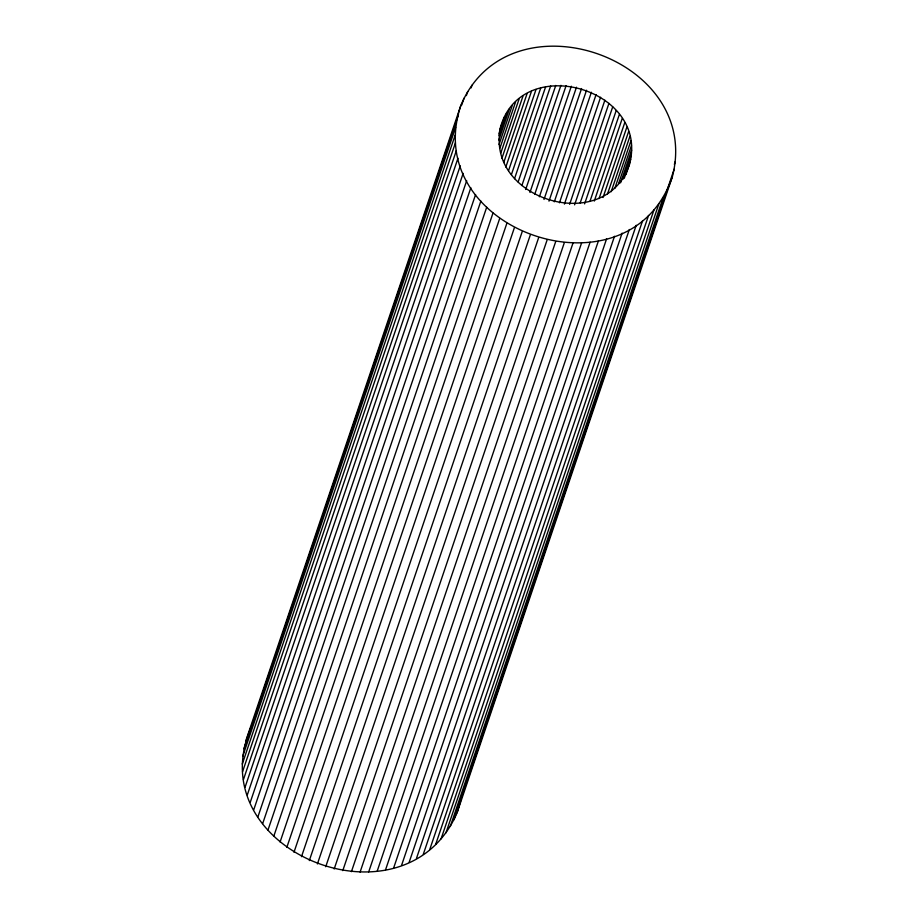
<?xml version="1.0" encoding="UTF-8"?>
<svg xmlns="http://www.w3.org/2000/svg" width="918" height="918" viewBox="0 0 918 918"><rect width="100%" height="100%" fill="white"/><g stroke="black" fill="none" stroke-linecap="round" stroke-linejoin="round"><path stroke-width="1.38" d="M245.599 741.4L460.928 105.203C508.997 -8.618 703.108 56.962 672.401 176.6L457.072 812.797C404.723 933.698 197.519 851.215 251.107 727.205M672.401 176.6C629.679 302.906 418.401 231.531 460.928 105.203M501.274 125.25C481.686 198.976 606.144 237.326 629.622 163.76C649.554 87.68 519.313 51.305 499.908 129.312M460.687 800.634L457.072 812.797M243.821 748.813L458.495 114.52M461.708 105.019L464.015 98.226M242.719 756.386L455.615 127.395M466.333 95.61L467.71 91.536M242.283 764.051L455.19 135.072M471.106 87.887L472.024 85.167M242.536 771.786L455.443 142.806M243.465 779.531L456.372 150.552M245.072 787.231L457.967 158.252M247.332 794.85L460.239 165.871M250.247 802.343L463.154 173.364M253.793 809.653L466.688 180.674M257.947 816.745L470.842 187.754M262.686 823.561L475.581 194.582M498.841 133.764L504.59 116.735M499.025 135.715L506.805 112.719M498.864 140.018L509.398 108.909M499.048 144.539L512.324 105.306M267.976 830.079L480.871 201.088M500.012 147.936L515.583 101.955M500.826 152.962L519.14 98.857M501.939 158.263L522.996 96.046M273.793 836.241L486.689 207.25M503.752 162.509L527.104 93.533M505.818 167.076L531.453 91.33M280.082 842.013L492.989 213.033M508.549 170.61L536.02 89.459M511.452 174.489L540.759 87.921M286.829 847.371L499.725 218.381M514.516 178.723L545.648 86.74M518.154 181.948L550.662 85.913M293.978 852.271L506.874 223.281M521.883 185.539L555.769 85.443M525.681 189.498L560.932 85.34M301.494 856.678L514.39 227.698M529.95 192.47L566.119 85.603M534.689 194.444L571.317 86.235M309.32 860.579L522.216 231.6M539.382 196.785L576.47 87.221M317.41 863.941L530.306 234.962M544.007 199.47L581.553 88.553M548.987 201.157L586.533 90.239M325.718 866.753L538.614 237.762M554.3 201.822L591.387 92.259M559.452 202.809L596.08 94.6M334.186 868.979L547.094 240M564.421 204.106L600.59 97.239M342.781 870.62L555.677 241.641M569.63 204.335L604.882 100.188M574.588 204.84L608.932 103.39M351.422 871.664L564.329 242.685M580.199 202.901L612.708 106.867M584.605 203.888L616.196 110.562M360.086 872.1L572.981 243.121M590.067 201.031L619.363 114.463M594.279 201.065L622.209 118.56M368.692 871.928L581.587 242.949M599.064 198.563L624.699 122.817M603.023 197.531L626.833 127.2M377.195 871.148L590.102 242.168M607.521 193.916L628.578 131.687M611.17 191.724L629.932 136.266M614.876 188.224L630.895 140.89M385.56 869.771L598.456 240.791M618.64 183.405L631.458 145.526M620.591 182.82L631.607 150.173M623.104 179.125L631.355 154.775M624.274 178.253L630.689 159.319M625.961 174.581L629.622 163.76M393.707 867.797L606.603 238.818M401.602 865.249L614.509 236.259M409.21 862.128L622.106 233.149M416.451 858.456L629.346 229.477M423.301 854.268L636.208 225.289M429.727 849.575L642.623 220.595M435.66 844.422L648.567 215.443M441.099 838.822L653.995 209.843M445.976 832.833L658.872 203.853M450.29 826.464L663.186 197.485M674.363 164.333L675.281 161.614M453.985 819.774L674.179 169.187"/></g></svg>
